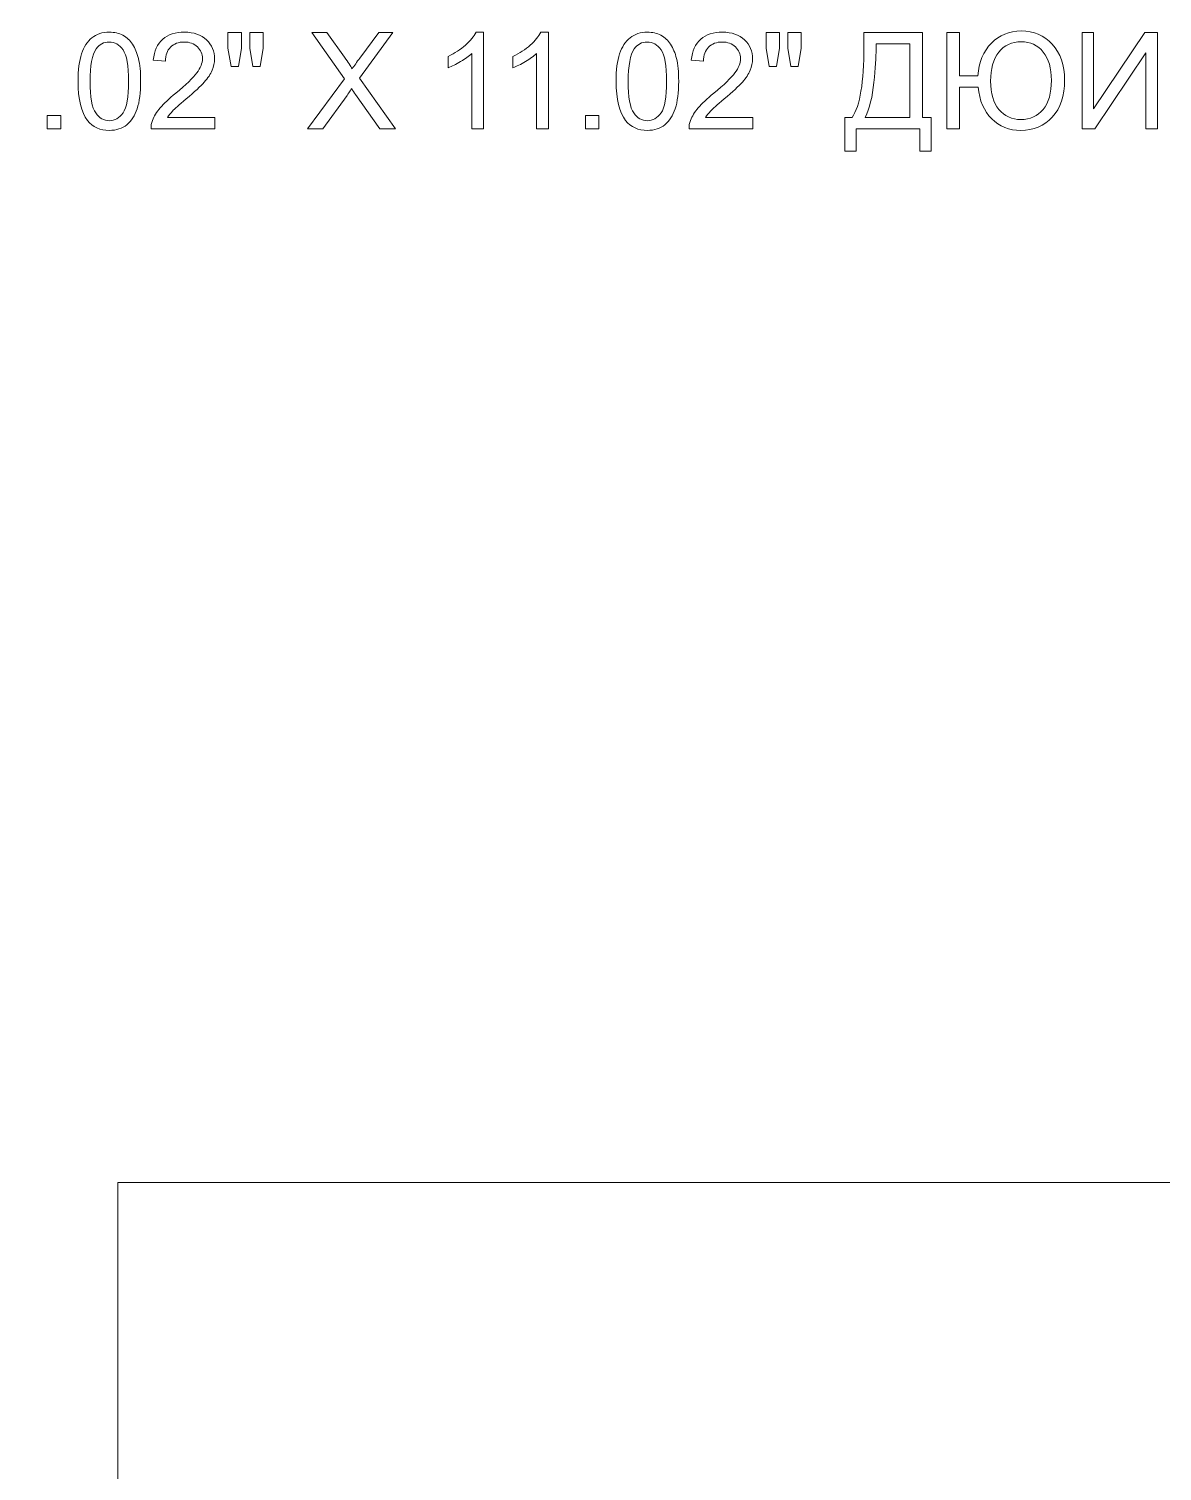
# Model space of a CAD drawing. Header units: millimetres. Extents: x -712 to 738, y -887 to 928.
# Drawn here: x 31.9 to 103.3, y 414.1 to 505 of the extents above; entities that cross this region are included whole.
import ezdxf

# ---------------------------------------------------------------- set-up
doc = ezdxf.new("R2010")
doc.units = ezdxf.units.MM
doc.header["$MEASUREMENT"] = 0
doc.layers.add('layer 1', color=7, linetype='Continuous')

msp = doc.modelspace()

# ---------------------------------------------------------------- linework, layer by layer
at = {"layer": 'layer 1', "lineweight": 9}
for points, knots in [([(-681.7377, -887.4186), (-681.7377, -887.4186), (706.7376, -887.4186), (706.7376, -887.4186), (706.7376, -887.4186), (723.657, -887.4186), (737.5, -873.5754), (737.5, -856.6561), (737.5, -856.6561), (737.5, -856.6561), (737.5, 556.8187), (737.5, 556.8187), (737.5, 556.8187), (737.5, 573.7381), (723.657, 587.5812), (706.7376, 587.5812), (706.7376, 587.5812), (706.7376, 587.5812), (-681.7377, 587.5812), (-681.7377, 587.5812), (-681.7377, 587.5812), (-698.657, 587.5812), (-712.5, 573.7381), (-712.5, 556.8187), (-712.5, 556.8187), (-712.5, 556.8187), (-712.5, -856.6561), (-712.5, -856.6561), (-712.5, -856.6561), (-712.5, -873.5754), (-698.657, -887.4186), (-681.7377, -887.4186)], [0, 0, 0, 0, 0.1111111, 0.1111111, 0.1111111, 0.1111111, 0.2222222, 0.2222222, 0.2222222, 0.2222222, 0.3333333, 0.3333333, 0.3333333, 0.3333333, 0.4444444, 0.4444444, 0.4444444, 0.4444444, 0.5555556, 0.5555556, 0.5555556, 0.5555556, 0.6666667, 0.6666667, 0.6666667, 0.6666667, 0.7777778, 0.7777778, 0.7777778, 0.7777778, 1, 1, 1, 1]), ([(37.5, 152.2598), (37.5, 152.2598), (317.5, 152.2598), (317.5, 152.2598), (317.5, 152.2598), (317.5, 152.2598), (317.5, 432.2598), (317.5, 432.2598), (317.5, 432.2598), (317.5, 432.2598), (37.5, 432.2598), (37.5, 432.2598), (37.5, 432.2598), (37.5, 432.2598), (37.5, 152.2598), (37.5, 152.2598)], [0, 0, 0, 0, 0.2, 0.2, 0.2, 0.2, 0.4, 0.4, 0.4, 0.4, 0.6, 0.6, 0.6, 0.6, 1, 1, 1, 1])]:
    msp.add_open_spline(points, degree=3, knots=knots, dxfattribs=at)
at = {"layer": 'layer 1', "color": 250, "lineweight": 9}
for points, knots in [([(34.99, 501.6651), (34.99, 502.3805), (35.0634, 502.959), (35.2101, 503.3964), (35.2101, 503.3964), (35.3583, 503.8353), (35.577, 504.1725), (35.8676, 504.4081), (35.8676, 504.4081), (36.1569, 504.6438), (36.5224, 504.7609), (36.9626, 504.7609), (36.9626, 504.7609), (37.2871, 504.7609), (37.5722, 504.696), (37.8191, 504.5648), (37.8191, 504.5648), (38.0646, 504.4335), (38.2678, 504.2445), (38.4258, 503.9975), (38.4258, 503.9975), (38.5839, 503.752), (38.7081, 503.4515), (38.7984, 503.0973), (38.7984, 503.0973), (38.8901, 502.7431), (38.9352, 502.2648), (38.9352, 501.6651), (38.9352, 501.6651), (38.9352, 500.9539), (38.8619, 500.3782), (38.7165, 499.9408), (38.7165, 499.9408), (38.5712, 499.502), (38.3525, 499.1647), (38.0618, 498.9277), (38.0618, 498.9277), (37.7725, 498.6906), (37.4057, 498.5721), (36.9626, 498.5721), (36.9626, 498.5721), (36.3798, 498.5721), (35.9213, 498.7795), (35.5883, 499.1958), (35.5883, 499.1958), (35.1889, 499.7038), (34.99, 500.5264), (34.99, 501.6651)], [0, 0, 0, 0, 0.0769231, 0.0769231, 0.0769231, 0.0769231, 0.1538462, 0.1538462, 0.1538462, 0.1538462, 0.2307692, 0.2307692, 0.2307692, 0.2307692, 0.3076923, 0.3076923, 0.3076923, 0.3076923, 0.3846154, 0.3846154, 0.3846154, 0.3846154, 0.4615385, 0.4615385, 0.4615385, 0.4615385, 0.5384615, 0.5384615, 0.5384615, 0.5384615, 0.6153846, 0.6153846, 0.6153846, 0.6153846, 0.6923077, 0.6923077, 0.6923077, 0.6923077, 0.7692308, 0.7692308, 0.7692308, 0.7692308, 0.8461538, 0.8461538, 0.8461538, 0.8461538, 1, 1, 1, 1]), ([(43.6015, 499.3849), (43.6015, 499.3849), (43.6015, 498.6737), (43.6015, 498.6737), (43.6015, 498.6737), (43.6015, 498.6737), (39.5885, 498.6737), (39.5885, 498.6737), (39.5885, 498.6737), (39.5829, 498.8529), (39.6125, 499.025), (39.676, 499.1915), (39.676, 499.1915), (39.779, 499.4639), (39.9441, 499.7334), (40.1713, 499.9972), (40.1713, 499.9972), (40.3985, 500.2611), (40.723, 500.5659), (41.1449, 500.9116), (41.1449, 500.9116), (41.801, 501.452), (42.2469, 501.8796), (42.4797, 502.1956), (42.4797, 502.1956), (42.714, 502.5117), (42.8311, 502.8108), (42.8311, 503.0931), (42.8311, 503.0931), (42.8311, 503.388), (42.7252, 503.6363), (42.5136, 503.8395), (42.5136, 503.8395), (42.3019, 504.0413), (42.0254, 504.1429), (41.6853, 504.1429), (41.6853, 504.1429), (41.3255, 504.1429), (41.0377, 504.0356), (40.8218, 503.8211), (40.8218, 503.8211), (40.6059, 503.6081), (40.4972, 503.3118), (40.4944, 502.9322), (40.4944, 502.9322), (40.4944, 502.9322), (39.7324, 503.0084), (39.7324, 503.0084), (39.7324, 503.0084), (39.7847, 503.5785), (39.9822, 504.0131), (40.3237, 504.3122), (40.3237, 504.3122), (40.6665, 504.6113), (41.1251, 504.7609), (41.7022, 504.7609), (41.7022, 504.7609), (42.2836, 504.7609), (42.745, 504.6), (43.0836, 504.2769), (43.0836, 504.2769), (43.4237, 503.9538), (43.593, 503.5531), (43.593, 503.0761), (43.593, 503.0761), (43.593, 502.8334), (43.5436, 502.595), (43.4435, 502.3607), (43.4435, 502.3607), (43.3447, 502.1251), (43.1796, 501.8782), (42.9496, 501.6185), (42.9496, 501.6185), (42.7182, 501.3603), (42.3358, 501.0033), (41.8024, 500.5518), (41.8024, 500.5518), (41.3551, 500.1765), (41.0673, 499.9225), (40.9403, 499.7884), (40.9403, 499.7884), (40.8133, 499.6544), (40.7089, 499.5203), (40.6256, 499.3849), (40.6256, 499.3849), (40.6256, 499.3849), (43.6015, 499.3849), (43.6015, 499.3849)], [0, 0, 0, 0, 0.0434783, 0.0434783, 0.0434783, 0.0434783, 0.0869565, 0.0869565, 0.0869565, 0.0869565, 0.1304348, 0.1304348, 0.1304348, 0.1304348, 0.173913, 0.173913, 0.173913, 0.173913, 0.2173913, 0.2173913, 0.2173913, 0.2173913, 0.2608696, 0.2608696, 0.2608696, 0.2608696, 0.3043478, 0.3043478, 0.3043478, 0.3043478, 0.3478261, 0.3478261, 0.3478261, 0.3478261, 0.3913043, 0.3913043, 0.3913043, 0.3913043, 0.4347826, 0.4347826, 0.4347826, 0.4347826, 0.4782609, 0.4782609, 0.4782609, 0.4782609, 0.5217391, 0.5217391, 0.5217391, 0.5217391, 0.5652174, 0.5652174, 0.5652174, 0.5652174, 0.6086957, 0.6086957, 0.6086957, 0.6086957, 0.6521739, 0.6521739, 0.6521739, 0.6521739, 0.6956522, 0.6956522, 0.6956522, 0.6956522, 0.7391304, 0.7391304, 0.7391304, 0.7391304, 0.7826087, 0.7826087, 0.7826087, 0.7826087, 0.826087, 0.826087, 0.826087, 0.826087, 0.8695652, 0.8695652, 0.8695652, 0.8695652, 0.9130435, 0.9130435, 0.9130435, 0.9130435, 1, 1, 1, 1]), ([(44.6471, 502.5936), (44.6471, 502.5936), (44.441, 503.745), (44.441, 503.745), (44.441, 503.745), (44.441, 503.745), (44.441, 504.7355), (44.441, 504.7355), (44.441, 504.7355), (44.441, 504.7355), (45.2877, 504.7355), (45.2877, 504.7355), (45.2877, 504.7355), (45.2877, 504.7355), (45.2877, 503.745), (45.2877, 503.745), (45.2877, 503.745), (45.2877, 503.745), (45.1014, 502.5936), (45.1014, 502.5936), (45.1014, 502.5936), (45.1014, 502.5936), (44.6471, 502.5936), (44.6471, 502.5936)], [0, 0, 0, 0, 0.1428571, 0.1428571, 0.1428571, 0.1428571, 0.2857143, 0.2857143, 0.2857143, 0.2857143, 0.4285714, 0.4285714, 0.4285714, 0.4285714, 0.5714286, 0.5714286, 0.5714286, 0.5714286, 0.7142857, 0.7142857, 0.7142857, 0.7142857, 1, 1, 1, 1]), ([(46.0143, 502.5936), (46.0143, 502.5936), (45.8126, 503.745), (45.8126, 503.745), (45.8126, 503.745), (45.8126, 503.745), (45.8126, 504.7355), (45.8126, 504.7355), (45.8126, 504.7355), (45.8126, 504.7355), (46.6592, 504.7355), (46.6592, 504.7355), (46.6592, 504.7355), (46.6592, 504.7355), (46.6592, 503.745), (46.6592, 503.745), (46.6592, 503.745), (46.6592, 503.745), (46.4602, 502.5936), (46.4602, 502.5936), (46.4602, 502.5936), (46.4602, 502.5936), (46.0143, 502.5936), (46.0143, 502.5936)], [0, 0, 0, 0, 0.1428571, 0.1428571, 0.1428571, 0.1428571, 0.2857143, 0.2857143, 0.2857143, 0.2857143, 0.4285714, 0.4285714, 0.4285714, 0.4285714, 0.5714286, 0.5714286, 0.5714286, 0.5714286, 0.7142857, 0.7142857, 0.7142857, 0.7142857, 1, 1, 1, 1]), ([(49.446, 498.6737), (49.446, 498.6737), (51.7883, 501.8189), (51.7883, 501.8189), (51.7883, 501.8189), (51.7883, 501.8189), (49.7254, 504.7355), (49.7254, 504.7355), (49.7254, 504.7355), (49.7254, 504.7355), (50.6806, 504.7355), (50.6806, 504.7355), (50.6806, 504.7355), (50.6806, 504.7355), (51.7855, 503.1848), (51.7855, 503.1848), (51.7855, 503.1848), (52.0155, 502.8631), (52.1749, 502.6175), (52.2666, 502.4468), (52.2666, 502.4468), (52.4035, 502.6585), (52.5644, 502.8842), (52.7492, 503.1227), (52.7492, 503.1227), (52.7492, 503.1227), (53.9599, 504.7355), (53.9599, 504.7355), (53.9599, 504.7355), (53.9599, 504.7355), (54.839, 504.7355), (54.839, 504.7355), (54.839, 504.7355), (54.839, 504.7355), (52.7337, 501.8542), (52.7337, 501.8542), (52.7337, 501.8542), (52.7337, 501.8542), (54.9998, 498.6737), (54.9998, 498.6737), (54.9998, 498.6737), (54.9998, 498.6737), (54.0149, 498.6737), (54.0149, 498.6737), (54.0149, 498.6737), (54.0149, 498.6737), (52.4854, 500.8354), (52.4854, 500.8354), (52.4854, 500.8354), (52.3979, 500.9582), (52.3146, 501.0809), (52.237, 501.2023), (52.237, 501.2023), (52.1016, 500.9991), (52.0056, 500.8566), (51.9463, 500.7761), (51.9463, 500.7761), (51.9463, 500.7761), (50.4097, 498.6737), (50.4097, 498.6737), (50.4097, 498.6737), (50.4097, 498.6737), (49.446, 498.6737), (49.446, 498.6737)], [0, 0, 0, 0, 0.0588235, 0.0588235, 0.0588235, 0.0588235, 0.1176471, 0.1176471, 0.1176471, 0.1176471, 0.1764706, 0.1764706, 0.1764706, 0.1764706, 0.2352941, 0.2352941, 0.2352941, 0.2352941, 0.2941176, 0.2941176, 0.2941176, 0.2941176, 0.3529412, 0.3529412, 0.3529412, 0.3529412, 0.4117647, 0.4117647, 0.4117647, 0.4117647, 0.4705882, 0.4705882, 0.4705882, 0.4705882, 0.5294118, 0.5294118, 0.5294118, 0.5294118, 0.5882353, 0.5882353, 0.5882353, 0.5882353, 0.6470588, 0.6470588, 0.6470588, 0.6470588, 0.7058824, 0.7058824, 0.7058824, 0.7058824, 0.7647059, 0.7647059, 0.7647059, 0.7647059, 0.8235294, 0.8235294, 0.8235294, 0.8235294, 0.8823529, 0.8823529, 0.8823529, 0.8823529, 1, 1, 1, 1]), ([(60.5579, 498.6737), (60.5579, 498.6737), (59.8129, 498.6737), (59.8129, 498.6737), (59.8129, 498.6737), (59.8129, 498.6737), (59.8129, 503.4176), (59.8129, 503.4176), (59.8129, 503.4176), (59.6337, 503.2454), (59.3981, 503.0747), (59.1074, 502.904), (59.1074, 502.904), (58.8167, 502.7332), (58.5543, 502.6048), (58.3228, 502.5202), (58.3228, 502.5202), (58.3228, 502.5202), (58.3228, 503.2398), (58.3228, 503.2398), (58.3228, 503.2398), (58.7391, 503.4345), (59.1032, 503.6716), (59.415, 503.951), (59.415, 503.951), (59.7268, 504.2289), (59.9484, 504.4984), (60.0782, 504.7609), (60.0782, 504.7609), (60.0782, 504.7609), (60.5579, 504.7609), (60.5579, 504.7609), (60.5579, 504.7609), (60.5579, 504.7609), (60.5579, 498.6737), (60.5579, 498.6737)], [0, 0, 0, 0, 0.1, 0.1, 0.1, 0.1, 0.2, 0.2, 0.2, 0.2, 0.3, 0.3, 0.3, 0.3, 0.4, 0.4, 0.4, 0.4, 0.5, 0.5, 0.5, 0.5, 0.6, 0.6, 0.6, 0.6, 0.7, 0.7, 0.7, 0.7, 0.8, 0.8, 0.8, 0.8, 1, 1, 1, 1]), ([(64.6386, 498.6737), (64.6386, 498.6737), (63.8936, 498.6737), (63.8936, 498.6737), (63.8936, 498.6737), (63.8936, 498.6737), (63.8936, 503.4176), (63.8936, 503.4176), (63.8936, 503.4176), (63.7144, 503.2454), (63.4788, 503.0747), (63.1881, 502.904), (63.1881, 502.904), (62.8974, 502.7332), (62.635, 502.6048), (62.4035, 502.5202), (62.4035, 502.5202), (62.4035, 502.5202), (62.4035, 503.2398), (62.4035, 503.2398), (62.4035, 503.2398), (62.8198, 503.4345), (63.1839, 503.6716), (63.4957, 503.951), (63.4957, 503.951), (63.8075, 504.2289), (64.0291, 504.4984), (64.1589, 504.7609), (64.1589, 504.7609), (64.1589, 504.7609), (64.6386, 504.7609), (64.6386, 504.7609), (64.6386, 504.7609), (64.6386, 504.7609), (64.6386, 498.6737), (64.6386, 498.6737)], [0, 0, 0, 0, 0.1, 0.1, 0.1, 0.1, 0.2, 0.2, 0.2, 0.2, 0.3, 0.3, 0.3, 0.3, 0.4, 0.4, 0.4, 0.4, 0.5, 0.5, 0.5, 0.5, 0.6, 0.6, 0.6, 0.6, 0.7, 0.7, 0.7, 0.7, 0.8, 0.8, 0.8, 0.8, 1, 1, 1, 1]), ([(68.9056, 501.6651), (68.9056, 502.3805), (68.979, 502.959), (69.1257, 503.3964), (69.1257, 503.3964), (69.2739, 503.8353), (69.4926, 504.1725), (69.7832, 504.4081), (69.7832, 504.4081), (70.0725, 504.6438), (70.438, 504.7609), (70.8782, 504.7609), (70.8782, 504.7609), (71.2027, 504.7609), (71.4878, 504.696), (71.7347, 504.5648), (71.7347, 504.5648), (71.9802, 504.4335), (72.1834, 504.2445), (72.3414, 503.9975), (72.3414, 503.9975), (72.4995, 503.752), (72.6237, 503.4515), (72.714, 503.0973), (72.714, 503.0973), (72.8057, 502.7431), (72.8508, 502.2648), (72.8508, 501.6651), (72.8508, 501.6651), (72.8508, 500.9539), (72.7775, 500.3782), (72.6321, 499.9408), (72.6321, 499.9408), (72.4868, 499.502), (72.2681, 499.1647), (71.9774, 498.9277), (71.9774, 498.9277), (71.6881, 498.6906), (71.3213, 498.5721), (70.8782, 498.5721), (70.8782, 498.5721), (70.2954, 498.5721), (69.8369, 498.7795), (69.5039, 499.1958), (69.5039, 499.1958), (69.1045, 499.7038), (68.9056, 500.5264), (68.9056, 501.6651)], [0, 0, 0, 0, 0.0769231, 0.0769231, 0.0769231, 0.0769231, 0.1538462, 0.1538462, 0.1538462, 0.1538462, 0.2307692, 0.2307692, 0.2307692, 0.2307692, 0.3076923, 0.3076923, 0.3076923, 0.3076923, 0.3846154, 0.3846154, 0.3846154, 0.3846154, 0.4615385, 0.4615385, 0.4615385, 0.4615385, 0.5384615, 0.5384615, 0.5384615, 0.5384615, 0.6153846, 0.6153846, 0.6153846, 0.6153846, 0.6923077, 0.6923077, 0.6923077, 0.6923077, 0.7692308, 0.7692308, 0.7692308, 0.7692308, 0.8461538, 0.8461538, 0.8461538, 0.8461538, 1, 1, 1, 1]), ([(77.5171, 499.3849), (77.5171, 499.3849), (77.5171, 498.6737), (77.5171, 498.6737), (77.5171, 498.6737), (77.5171, 498.6737), (73.5041, 498.6737), (73.5041, 498.6737), (73.5041, 498.6737), (73.4985, 498.8529), (73.5281, 499.025), (73.5916, 499.1915), (73.5916, 499.1915), (73.6946, 499.4639), (73.8597, 499.7334), (74.0869, 499.9972), (74.0869, 499.9972), (74.3141, 500.2611), (74.6386, 500.5659), (75.0605, 500.9116), (75.0605, 500.9116), (75.7166, 501.452), (76.1625, 501.8796), (76.3953, 502.1956), (76.3953, 502.1956), (76.6296, 502.5117), (76.7467, 502.8108), (76.7467, 503.0931), (76.7467, 503.0931), (76.7467, 503.388), (76.6408, 503.6363), (76.4292, 503.8395), (76.4292, 503.8395), (76.2175, 504.0413), (75.941, 504.1429), (75.6009, 504.1429), (75.6009, 504.1429), (75.2411, 504.1429), (74.9533, 504.0356), (74.7374, 503.8211), (74.7374, 503.8211), (74.5215, 503.6081), (74.4128, 503.3118), (74.41, 502.9322), (74.41, 502.9322), (74.41, 502.9322), (73.648, 503.0084), (73.648, 503.0084), (73.648, 503.0084), (73.7003, 503.5785), (73.8978, 504.0131), (74.2393, 504.3122), (74.2393, 504.3122), (74.5821, 504.6113), (75.0407, 504.7609), (75.6178, 504.7609), (75.6178, 504.7609), (76.1992, 504.7609), (76.6606, 504.6), (76.9992, 504.2769), (76.9992, 504.2769), (77.3393, 503.9538), (77.5086, 503.5531), (77.5086, 503.0761), (77.5086, 503.0761), (77.5086, 502.8334), (77.4592, 502.595), (77.3591, 502.3607), (77.3591, 502.3607), (77.2603, 502.1251), (77.0952, 501.8782), (76.8652, 501.6185), (76.8652, 501.6185), (76.6338, 501.3603), (76.2514, 501.0033), (75.718, 500.5518), (75.718, 500.5518), (75.2707, 500.1765), (74.9829, 499.9225), (74.8559, 499.7884), (74.8559, 499.7884), (74.7289, 499.6544), (74.6245, 499.5203), (74.5412, 499.3849), (74.5412, 499.3849), (74.5412, 499.3849), (77.5171, 499.3849), (77.5171, 499.3849)], [0, 0, 0, 0, 0.0434783, 0.0434783, 0.0434783, 0.0434783, 0.0869565, 0.0869565, 0.0869565, 0.0869565, 0.1304348, 0.1304348, 0.1304348, 0.1304348, 0.173913, 0.173913, 0.173913, 0.173913, 0.2173913, 0.2173913, 0.2173913, 0.2173913, 0.2608696, 0.2608696, 0.2608696, 0.2608696, 0.3043478, 0.3043478, 0.3043478, 0.3043478, 0.3478261, 0.3478261, 0.3478261, 0.3478261, 0.3913043, 0.3913043, 0.3913043, 0.3913043, 0.4347826, 0.4347826, 0.4347826, 0.4347826, 0.4782609, 0.4782609, 0.4782609, 0.4782609, 0.5217391, 0.5217391, 0.5217391, 0.5217391, 0.5652174, 0.5652174, 0.5652174, 0.5652174, 0.6086957, 0.6086957, 0.6086957, 0.6086957, 0.6521739, 0.6521739, 0.6521739, 0.6521739, 0.6956522, 0.6956522, 0.6956522, 0.6956522, 0.7391304, 0.7391304, 0.7391304, 0.7391304, 0.7826087, 0.7826087, 0.7826087, 0.7826087, 0.826087, 0.826087, 0.826087, 0.826087, 0.8695652, 0.8695652, 0.8695652, 0.8695652, 0.9130435, 0.9130435, 0.9130435, 0.9130435, 1, 1, 1, 1]), ([(78.5627, 502.5936), (78.5627, 502.5936), (78.3566, 503.745), (78.3566, 503.745), (78.3566, 503.745), (78.3566, 503.745), (78.3566, 504.7355), (78.3566, 504.7355), (78.3566, 504.7355), (78.3566, 504.7355), (79.2033, 504.7355), (79.2033, 504.7355), (79.2033, 504.7355), (79.2033, 504.7355), (79.2033, 503.745), (79.2033, 503.745), (79.2033, 503.745), (79.2033, 503.745), (79.017, 502.5936), (79.017, 502.5936), (79.017, 502.5936), (79.017, 502.5936), (78.5627, 502.5936), (78.5627, 502.5936)], [0, 0, 0, 0, 0.1428571, 0.1428571, 0.1428571, 0.1428571, 0.2857143, 0.2857143, 0.2857143, 0.2857143, 0.4285714, 0.4285714, 0.4285714, 0.4285714, 0.5714286, 0.5714286, 0.5714286, 0.5714286, 0.7142857, 0.7142857, 0.7142857, 0.7142857, 1, 1, 1, 1]), ([(79.9299, 502.5936), (79.9299, 502.5936), (79.7282, 503.745), (79.7282, 503.745), (79.7282, 503.745), (79.7282, 503.745), (79.7282, 504.7355), (79.7282, 504.7355), (79.7282, 504.7355), (79.7282, 504.7355), (80.5748, 504.7355), (80.5748, 504.7355), (80.5748, 504.7355), (80.5748, 504.7355), (80.5748, 503.745), (80.5748, 503.745), (80.5748, 503.745), (80.5748, 503.745), (80.3758, 502.5936), (80.3758, 502.5936), (80.3758, 502.5936), (80.3758, 502.5936), (79.9299, 502.5936), (79.9299, 502.5936)], [0, 0, 0, 0, 0.1428571, 0.1428571, 0.1428571, 0.1428571, 0.2857143, 0.2857143, 0.2857143, 0.2857143, 0.4285714, 0.4285714, 0.4285714, 0.4285714, 0.5714286, 0.5714286, 0.5714286, 0.5714286, 0.7142857, 0.7142857, 0.7142857, 0.7142857, 1, 1, 1, 1]), ([(84.5271, 504.7355), (84.5271, 504.7355), (88.2184, 504.7355), (88.2184, 504.7355), (88.2184, 504.7355), (88.2184, 504.7355), (88.2184, 499.3849), (88.2184, 499.3849), (88.2184, 499.3849), (88.2184, 499.3849), (88.7602, 499.3849), (88.7602, 499.3849), (88.7602, 499.3849), (88.7602, 499.3849), (88.7602, 497.2598), (88.7602, 497.2598), (88.7602, 497.2598), (88.7602, 497.2598), (88.049, 497.2598), (88.049, 497.2598), (88.049, 497.2598), (88.049, 497.2598), (88.049, 498.6737), (88.049, 498.6737), (88.049, 498.6737), (88.049, 498.6737), (84.0361, 498.6737), (84.0361, 498.6737), (84.0361, 498.6737), (84.0361, 498.6737), (84.0361, 497.2598), (84.0361, 497.2598), (84.0361, 497.2598), (84.0361, 497.2598), (83.3249, 497.2598), (83.3249, 497.2598), (83.3249, 497.2598), (83.3249, 497.2598), (83.3249, 499.3849), (83.3249, 499.3849), (83.3249, 499.3849), (83.3249, 499.3849), (83.7905, 499.3849), (83.7905, 499.3849), (83.7905, 499.3849), (84.2816, 500.1214), (84.5271, 501.6101), (84.5271, 503.8494), (84.5271, 503.8494), (84.5271, 503.8494), (84.5271, 504.7355), (84.5271, 504.7355)], [0, 0, 0, 0, 0.0714286, 0.0714286, 0.0714286, 0.0714286, 0.1428571, 0.1428571, 0.1428571, 0.1428571, 0.2142857, 0.2142857, 0.2142857, 0.2142857, 0.2857143, 0.2857143, 0.2857143, 0.2857143, 0.3571429, 0.3571429, 0.3571429, 0.3571429, 0.4285714, 0.4285714, 0.4285714, 0.4285714, 0.5, 0.5, 0.5, 0.5, 0.5714286, 0.5714286, 0.5714286, 0.5714286, 0.6428571, 0.6428571, 0.6428571, 0.6428571, 0.7142857, 0.7142857, 0.7142857, 0.7142857, 0.7857143, 0.7857143, 0.7857143, 0.7857143, 0.8571429, 0.8571429, 0.8571429, 0.8571429, 1, 1, 1, 1]), ([(89.7437, 504.7355), (89.7437, 504.7355), (90.548, 504.7355), (90.548, 504.7355), (90.548, 504.7355), (90.548, 504.7355), (90.548, 502.0178), (90.548, 502.0178), (90.548, 502.0178), (90.548, 502.0178), (91.7163, 502.0178), (91.7163, 502.0178), (91.7163, 502.0178), (91.7741, 502.8758), (92.0549, 503.5615), (92.5615, 504.0709), (92.5615, 504.0709), (93.0666, 504.5817), (93.6931, 504.8371), (94.441, 504.8371), (94.441, 504.8371), (95.2283, 504.8371), (95.8817, 504.5591), (96.3995, 504.0018), (96.3995, 504.0018), (96.9174, 503.4458), (97.177, 502.6909), (97.177, 501.7371), (97.177, 501.7371), (97.177, 500.7465), (96.9188, 499.9704), (96.4009, 499.4117), (96.4009, 499.4117), (95.8845, 498.8515), (95.2227, 498.5721), (94.4156, 498.5721), (94.4156, 498.5721), (93.6833, 498.5721), (93.0737, 498.8148), (92.5855, 499.2988), (92.5855, 499.2988), (92.0973, 499.7828), (91.8094, 500.4516), (91.7248, 501.3067), (91.7248, 501.3067), (91.7248, 501.3067), (90.548, 501.3067), (90.548, 501.3067), (90.548, 501.3067), (90.548, 501.3067), (90.548, 498.6737), (90.548, 498.6737), (90.548, 498.6737), (90.548, 498.6737), (89.7437, 498.6737), (89.7437, 498.6737), (89.7437, 498.6737), (89.7437, 498.6737), (89.7437, 504.7355), (89.7437, 504.7355)], [0, 0, 0, 0, 0.0625, 0.0625, 0.0625, 0.0625, 0.125, 0.125, 0.125, 0.125, 0.1875, 0.1875, 0.1875, 0.1875, 0.25, 0.25, 0.25, 0.25, 0.3125, 0.3125, 0.3125, 0.3125, 0.375, 0.375, 0.375, 0.375, 0.4375, 0.4375, 0.4375, 0.4375, 0.5, 0.5, 0.5, 0.5, 0.5625, 0.5625, 0.5625, 0.5625, 0.625, 0.625, 0.625, 0.625, 0.6875, 0.6875, 0.6875, 0.6875, 0.75, 0.75, 0.75, 0.75, 0.8125, 0.8125, 0.8125, 0.8125, 0.875, 0.875, 0.875, 0.875, 1, 1, 1, 1]), ([(98.2804, 504.7355), (98.2804, 504.7355), (99.0085, 504.7355), (99.0085, 504.7355), (99.0085, 504.7355), (99.0085, 504.7355), (99.0085, 499.9352), (99.0085, 499.9352), (99.0085, 499.9352), (99.0085, 499.9352), (102.2356, 504.7355), (102.2356, 504.7355), (102.2356, 504.7355), (102.2356, 504.7355), (103.03, 504.7355), (103.03, 504.7355), (103.03, 504.7355), (103.03, 504.7355), (103.03, 498.6737), (103.03, 498.6737), (103.03, 498.6737), (103.03, 498.6737), (102.3019, 498.6737), (102.3019, 498.6737), (102.3019, 498.6737), (102.3019, 498.6737), (102.3019, 503.4613), (102.3019, 503.4613), (102.3019, 503.4613), (102.3019, 503.4613), (99.0833, 498.6737), (99.0833, 498.6737), (99.0833, 498.6737), (99.0833, 498.6737), (98.2804, 498.6737), (98.2804, 498.6737), (98.2804, 498.6737), (98.2804, 498.6737), (98.2804, 504.7355), (98.2804, 504.7355)], [0, 0, 0, 0, 0.0909091, 0.0909091, 0.0909091, 0.0909091, 0.1818182, 0.1818182, 0.1818182, 0.1818182, 0.2727273, 0.2727273, 0.2727273, 0.2727273, 0.3636364, 0.3636364, 0.3636364, 0.3636364, 0.4545455, 0.4545455, 0.4545455, 0.4545455, 0.5454545, 0.5454545, 0.5454545, 0.5454545, 0.6363636, 0.6363636, 0.6363636, 0.6363636, 0.7272727, 0.7272727, 0.7272727, 0.7272727, 0.8181818, 0.8181818, 0.8181818, 0.8181818, 1, 1, 1, 1]), ([(35.7519, 501.6623), (35.7519, 500.6647), (35.8676, 500.0015), (36.1005, 499.6741), (36.1005, 499.6741), (36.3333, 499.3454), (36.6211, 499.1817), (36.9626, 499.1817), (36.9626, 499.1817), (37.3041, 499.1817), (37.5919, 499.3468), (37.8247, 499.6755), (37.8247, 499.6755), (38.0576, 500.0057), (38.1733, 500.6675), (38.1733, 501.6623), (38.1733, 501.6623), (38.1733, 502.6599), (38.0576, 503.3231), (37.8247, 503.6504), (37.8247, 503.6504), (37.5933, 503.9792), (37.3027, 504.1429), (36.9541, 504.1429), (36.9541, 504.1429), (36.6127, 504.1429), (36.3389, 503.9975), (36.1343, 503.7083), (36.1343, 503.7083), (35.8789, 503.34), (35.7519, 502.657), (35.7519, 501.6623)], [0, 0, 0, 0, 0.1111111, 0.1111111, 0.1111111, 0.1111111, 0.2222222, 0.2222222, 0.2222222, 0.2222222, 0.3333333, 0.3333333, 0.3333333, 0.3333333, 0.4444444, 0.4444444, 0.4444444, 0.4444444, 0.5555556, 0.5555556, 0.5555556, 0.5555556, 0.6666667, 0.6666667, 0.6666667, 0.6666667, 0.7777778, 0.7777778, 0.7777778, 0.7777778, 1, 1, 1, 1]), ([(69.6675, 501.6623), (69.6675, 500.6647), (69.7832, 500.0015), (70.0161, 499.6741), (70.0161, 499.6741), (70.2489, 499.3454), (70.5367, 499.1817), (70.8782, 499.1817), (70.8782, 499.1817), (71.2197, 499.1817), (71.5075, 499.3468), (71.7403, 499.6755), (71.7403, 499.6755), (71.9732, 500.0057), (72.0889, 500.6675), (72.0889, 501.6623), (72.0889, 501.6623), (72.0889, 502.6599), (71.9732, 503.3231), (71.7403, 503.6504), (71.7403, 503.6504), (71.5089, 503.9792), (71.2183, 504.1429), (70.8697, 504.1429), (70.8697, 504.1429), (70.5283, 504.1429), (70.2545, 503.9975), (70.0499, 503.7083), (70.0499, 503.7083), (69.7945, 503.34), (69.6675, 502.657), (69.6675, 501.6623)], [0, 0, 0, 0, 0.1111111, 0.1111111, 0.1111111, 0.1111111, 0.2222222, 0.2222222, 0.2222222, 0.2222222, 0.3333333, 0.3333333, 0.3333333, 0.3333333, 0.4444444, 0.4444444, 0.4444444, 0.4444444, 0.5555556, 0.5555556, 0.5555556, 0.5555556, 0.6666667, 0.6666667, 0.6666667, 0.6666667, 0.7777778, 0.7777778, 0.7777778, 0.7777778, 1, 1, 1, 1]), ([(87.4141, 504.0243), (87.4141, 504.0243), (85.2975, 504.0243), (85.2975, 504.0243), (85.2975, 504.0243), (85.2975, 504.0243), (85.2975, 503.7139), (85.2975, 503.7139), (85.2975, 503.7139), (85.2975, 503.1975), (85.251, 502.4905), (85.1578, 501.5945), (85.1578, 501.5945), (85.0661, 500.6985), (84.8827, 499.962), (84.6118, 499.3849), (84.6118, 499.3849), (84.6118, 499.3849), (87.4141, 499.3849), (87.4141, 499.3849), (87.4141, 499.3849), (87.4141, 499.3849), (87.4141, 504.0243), (87.4141, 504.0243)], [0, 0, 0, 0, 0.1428571, 0.1428571, 0.1428571, 0.1428571, 0.2857143, 0.2857143, 0.2857143, 0.2857143, 0.4285714, 0.4285714, 0.4285714, 0.4285714, 0.5714286, 0.5714286, 0.5714286, 0.5714286, 0.7142857, 0.7142857, 0.7142857, 0.7142857, 1, 1, 1, 1]), ([(92.5121, 501.6764), (92.5121, 500.9102), (92.6885, 500.3147), (93.0398, 499.8928), (93.0398, 499.8928), (93.3912, 499.4695), (93.8526, 499.2579), (94.4241, 499.2579), (94.4241, 499.2579), (95.0082, 499.2579), (95.4753, 499.4695), (95.8238, 499.8942), (95.8238, 499.8942), (96.1723, 500.319), (96.3473, 500.9285), (96.3473, 501.7258), (96.3473, 501.7258), (96.3473, 502.4807), (96.1752, 503.0747), (95.8323, 503.5093), (95.8323, 503.5093), (95.4894, 503.9425), (95.0252, 504.1598), (94.4396, 504.1598), (94.4396, 504.1598), (93.8441, 504.1598), (93.3743, 503.9397), (93.0285, 503.5008), (93.0285, 503.5008), (92.6843, 503.0606), (92.5121, 502.4524), (92.5121, 501.6764)], [0, 0, 0, 0, 0.1111111, 0.1111111, 0.1111111, 0.1111111, 0.2222222, 0.2222222, 0.2222222, 0.2222222, 0.3333333, 0.3333333, 0.3333333, 0.3333333, 0.4444444, 0.4444444, 0.4444444, 0.4444444, 0.5555556, 0.5555556, 0.5555556, 0.5555556, 0.6666667, 0.6666667, 0.6666667, 0.6666667, 0.7777778, 0.7777778, 0.7777778, 0.7777778, 1, 1, 1, 1]), ([(33.0526, 498.6737), (33.0526, 498.6737), (33.0526, 499.5203), (33.0526, 499.5203), (33.0526, 499.5203), (33.0526, 499.5203), (33.8992, 499.5203), (33.8992, 499.5203), (33.8992, 499.5203), (33.8992, 499.5203), (33.8992, 498.6737), (33.8992, 498.6737), (33.8992, 498.6737), (33.8992, 498.6737), (33.0526, 498.6737), (33.0526, 498.6737)], [0, 0, 0, 0, 0.2, 0.2, 0.2, 0.2, 0.4, 0.4, 0.4, 0.4, 0.6, 0.6, 0.6, 0.6, 1, 1, 1, 1]), ([(66.9682, 498.6737), (66.9682, 498.6737), (66.9682, 499.5203), (66.9682, 499.5203), (66.9682, 499.5203), (66.9682, 499.5203), (67.8148, 499.5203), (67.8148, 499.5203), (67.8148, 499.5203), (67.8148, 499.5203), (67.8148, 498.6737), (67.8148, 498.6737), (67.8148, 498.6737), (67.8148, 498.6737), (66.9682, 498.6737), (66.9682, 498.6737)], [0, 0, 0, 0, 0.2, 0.2, 0.2, 0.2, 0.4, 0.4, 0.4, 0.4, 0.6, 0.6, 0.6, 0.6, 1, 1, 1, 1])]:
    msp.add_open_spline(points, degree=3, knots=knots, dxfattribs=at)

doc.saveas('drawing.dxf')
